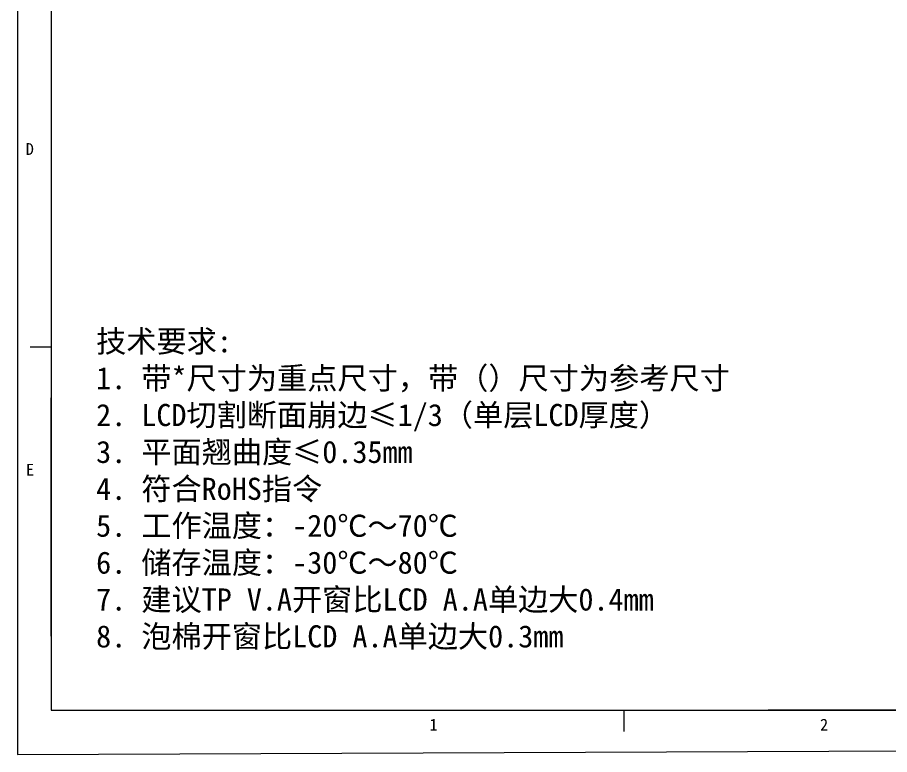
# Model space of a CAD drawing. Header units: inches. Extents: x -693 to 1914, y 285 to 699.
# Drawn here: x 1702.6 to 1774, y 552.4 to 612.7 of the extents above; entities that cross this region are included whole.
import ezdxf

# ---------------------------------------------------------------- set-up
doc = ezdxf.new("R2010")
doc.units = ezdxf.units.IN
doc.header["$LTSCALE"] = 0.1
doc.header["$MEASUREMENT"] = 0
doc.layers.add('DIM', color=3, linetype='Continuous')
doc.styles.add('宋体', font='')
doc.styles.get('宋体').set_extended_font_data('SimSun')

msp = doc.modelspace()

# ---------------------------------------------------------------- linework, layer by layer
at = {"color": 7, "linetype": 'Continuous'}
for p, q in [((1702.601, 698.706), (1702.601, 552.417)), ((1702.601, 552.417), (1914.417, 553.276))]:
    msp.add_line(p, q, dxfattribs=at)
at = {"linetype": 'Continuous'}
for p, q in [((1705.364, 693.331), (1705.364, 556.038)), ((1705.364, 585.745), (1703.637, 585.745)), ((1705.364, 556.038), (1911.654, 556.038)), ((1752.24, 556.038), (1752.24, 554.312))]:
    msp.add_line(p, q, dxfattribs=at)
at = {"color": 4, "linetype": 'Continuous'}
for p, q in [((1705.364, 562.114), (1705.364, 581.618)), ((1823.325, 556.038), (1764.053, 556.038))]:
    msp.add_line(p, q, dxfattribs=at)

# ---------------------------------------------------------------- texts
at = {"color": 4, "linetype": 'Continuous', "style": '宋体'}
for s, p in [('D', (1703.286, 601.488)), ('E', (1703.303, 575.241)), ('1', (1736.326, 554.381)), ('2', (1768.295, 554.381))]:
    msp.add_text(s, height=0.967, dxfattribs=at).set_placement(p)
at = {"layer": 'DIM', "lineweight": 0, "insert": (1709.041, 587.147), "char_height": 1.81105, "width": 78.02415, "attachment_point": 1, "style": '宋体'}
msp.add_mtext('{\\C0;技术要求:\\P1. 带*尺寸为重点尺寸，带（）尺寸为参考尺寸\\P2. LCD切割断面崩边≤1/3（单层LCD厚度）\\P3. 平面翘曲度≤0.35mm\\P4. 符合RoHS指令\\P5. 工作温度：-20℃～70℃ \\P6. 储存温度：-30℃～80℃\\P7. 建议TP V.A开窗比LCD A.A单边大0.4mm\\P8. 泡棉开窗比LCD A.A单边大0.3mm}', dxfattribs=at)

doc.saveas('drawing.dxf')
